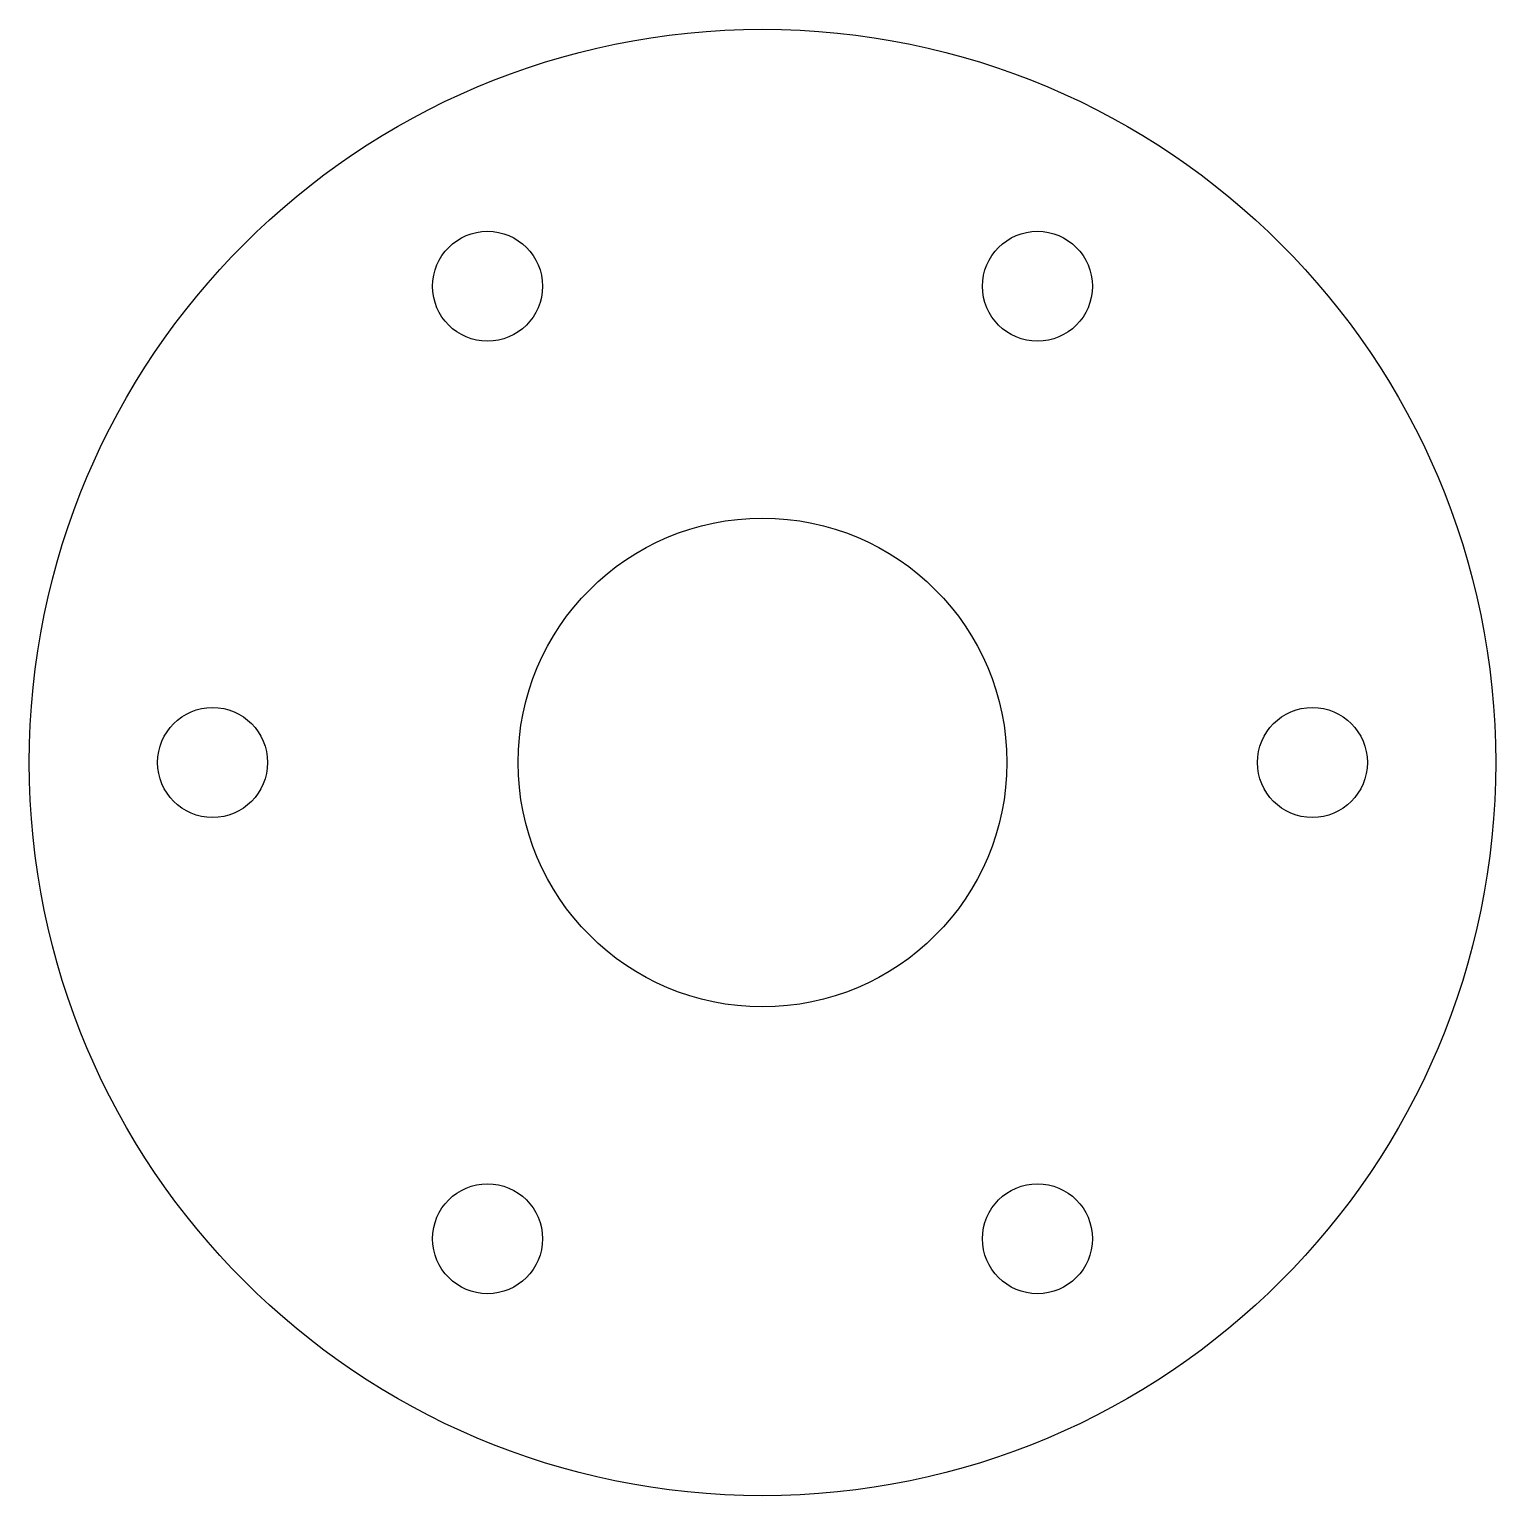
# Model space of a CAD drawing. Header units: millimetres. Extents: x 0 to 120, y 0 to 120.
import ezdxf

# ---------------------------------------------------------------- set-up
doc = ezdxf.new("R2010")
doc.units = ezdxf.units.MM
doc.layers.add('Visible', color=7, linetype='Continuous')

msp = doc.modelspace()

# ---------------------------------------------------------------- linework, layer by layer
at = {"layer": 'Visible'}
for centre, radius in [((60, 60), 60), ((37.5, 98.971143), 4.5), ((82.5, 98.971143), 4.5), ((60, 60), 20), ((15, 60), 4.5), ((105, 60), 4.5), ((37.5, 21.028857), 4.5), ((82.5, 21.028857), 4.5)]:
    msp.add_circle(centre, radius, dxfattribs=at)

doc.saveas('drawing.dxf')
